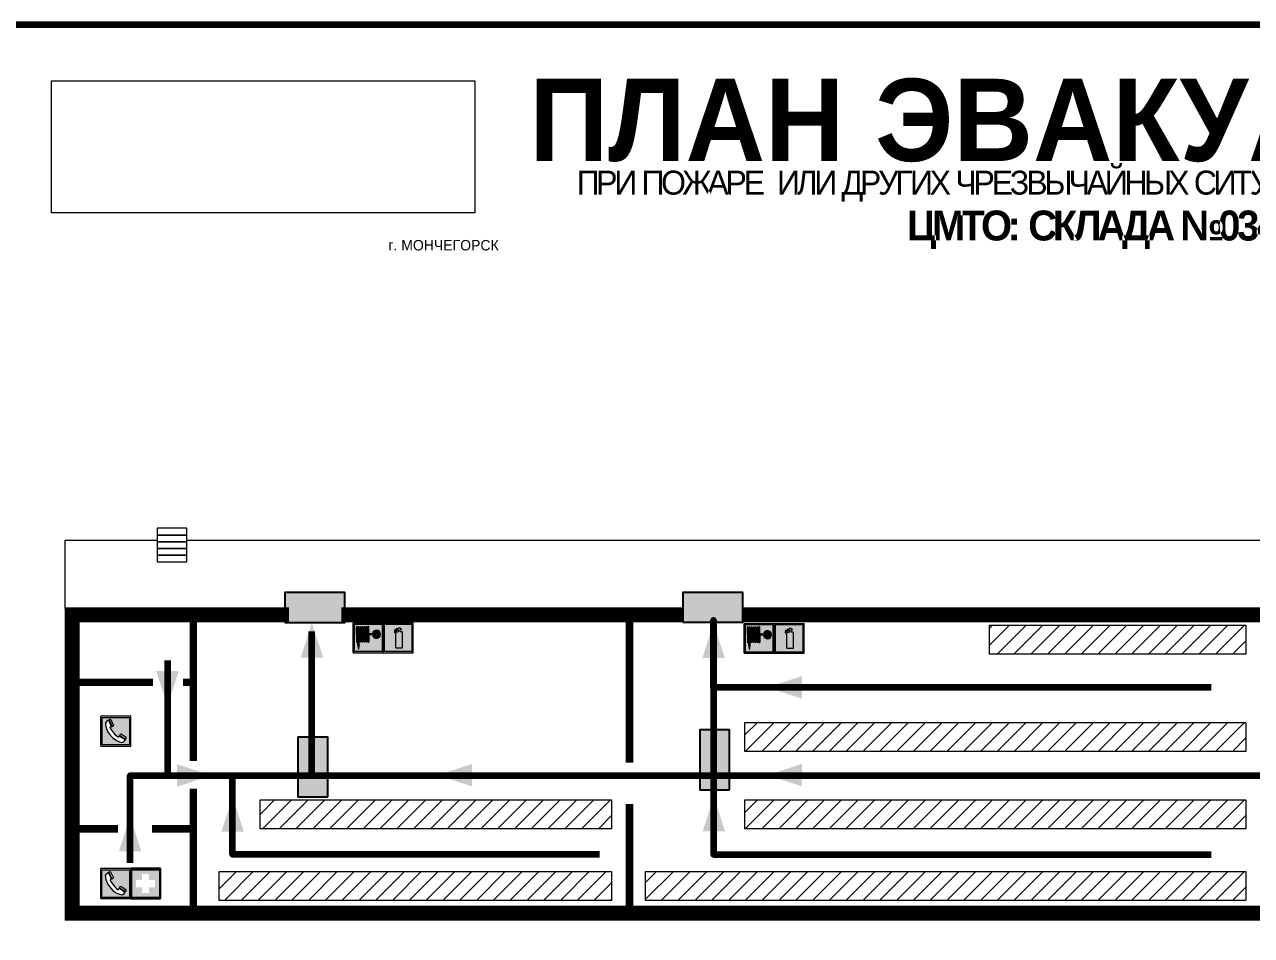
# Model space of a CAD drawing. Header units: millimetres. Extents: x 13810 to 67229, y 12374 to 21950.
# Drawn here: x 34926.2 to 35254.1, y 18844.5 to 19088 of the extents above; entities that cross this region are included whole.
import ezdxf

# ---------------------------------------------------------------- set-up
doc = ezdxf.new("R2010")
doc.units = ezdxf.units.MM
doc.layers.add('План_Штампы', color=7, linetype='Continuous')
doc.styles.add('обычный', font='arial.ttf')
picture_1 = doc.add_image_def('image1.jpg', size_in_pixel=(337, 105))
pattern_1 = [(45, (3841.3388, 14494.718), (-2.24506403, 2.24506403), [])]

# ---------------------------------------------------------------- blocks, each defined once
blk = doc.blocks.new('A$C7B4425F7')
at = {"true_color": 0xffffff}
blk.add_hatch(color=7, dxfattribs=at).paths.add_polyline_path([(0, 0), (-16, 0), (-16, -8), (0, -8)])
h = blk.add_hatch(color=126)
h.paths.add_polyline_path([(-0.2, -0.2), (-15.8, -0.2), (-15.8, -7.8), (-0.2, -7.8)])
h.paths.add_polyline_path([(-11.76, -2.03), (-11.76, -3.66), (-11.17, -3.66, -0.568275), (-11.17, -6.18), (-12.58, -6.18), (-12.58, -2.03)], flags=16)
h.paths.add_polyline_path([(-13.33, -4.12, -0.495768), (-13.59, -6.18), (-15.03, -6.18), (-15.03, -2.03), (-13.59, -2.03, -0.487973)], flags=16)
h.paths.add_polyline_path([(-10.25, -2.03), (-9.48, -2.03), (-9.48, -6.18), (-10.25, -6.18)], flags=16)
h.paths.add_polyline_path([(-13.84, -3.69), (-14.24, -3.69), (-14.24, -3.03), (-13.9, -3.03, -0.692621)], flags=0)
h.paths.add_polyline_path([(-9.15, -2.03), (-8.4, -2.03), (-8.04, -3.07), (-7.68, -2.03), (-6.93, -2.03), (-7.64, -4.1), (-6.93, -6.18), (-7.68, -6.18), (-8.04, -5.14), (-8.4, -6.18), (-9.15, -6.18), (-8.44, -4.1)], flags=16)
h.paths.add_polyline_path([(-11.76, -4.46), (-11.42, -4.46, -0.692621), (-11.36, -5.12), (-11.76, -5.12)], flags=0)
h.paths.add_polyline_path([(-13.9, -5.2), (-14.24, -5.2), (-14.24, -4.55), (-13.84, -4.55, -0.708038)], flags=0)
edge = h.paths.add_edge_path(flags=16)
edge.add_ellipse((-5.51, -4.08), major_axis=(0, 2.05), ratio=0.586184, start_angle=0, end_angle=360)
edge = h.paths.add_edge_path(flags=0)
edge.add_ellipse((-5.51, -4.08), major_axis=(0, 1.14), ratio=0.454828, start_angle=0, end_angle=360)
h.paths.add_polyline_path([(-4.13, -4.96, 0.377264), (-3.48, -4.52, 0.0555), (-3.16, -2.03), (-1.66, -2.03), (-1.66, -4.96), (-0.96, -4.96), (-0.96, -7.01), (-1.75, -7.01), (-1.75, -6.18), (-3.3, -6.18), (-3.3, -7.02), (-4.13, -7.02)], flags=16)
h.paths.add_polyline_path([(-2.73, -2.91), (-2.28, -2.91), (-2.28, -4.96), (-3.05, -4.96, 0.079136)], flags=0)
at = {"color": 126}
blk.add_lwpolyline([(-16, -8), (0, -8), (0, 0), (-16, 0)], close=True, dxfattribs=at)
blk = doc.blocks.new('A$C32E8229D')
at = {"true_color": 0xffffff}
blk.add_hatch(color=7, dxfattribs=at).paths.add_polyline_path([(0, 0), (0, -8), (16, -8), (16, 0)])
h = blk.add_hatch(color=126)
h.paths.add_polyline_path([(0.2, -0.2), (15.8, -0.2), (15.8, -7.8), (0.2, -7.8)])
h.paths.add_polyline_path([(13.49, -2.05), (12.08, -2.05), (11.37, -2.63, 0.162397), (11.29, -2.84), (11.29, -3.63), (10.35, -3.63), (10.35, -4.05), (11.68, -4.05), (11.68, -3.48), (12.26, -4.28), (11.29, -5.1), (11.29, -6.78), (11.85, -6.78), (11.85, -5.44), (12.8, -4.64), (12.8, -5.94), (14.46, -5.94), (14.46, -5.39), (13.45, -5.39), (13.45, -3.97), (12.46, -2.59), (13.15, -2.59), (13.69, -3.34), (14.18, -3)], flags=16)
h.paths.add_polyline_path([(10.74, -1.82, 1), (11.8, -1.82, 1)], flags=16)
h.paths.add_polyline_path([(9.39, -3.59), (5.99, -3.59), (6.56, -3.03), (5.91, -3.03), (5.1, -3.83), (5.91, -4.64), (6.56, -4.64), (5.99, -4.09), (9.39, -4.09)], flags=16)
h.paths.add_polyline_path([(4.29, -1.08), (1.72, -1.08), (1.72, -6.6), (4.29, -6.6)], flags=16)
at = {"color": 126}
blk.add_lwpolyline([(16, -8), (0, -8), (0, 0), (16, 0)], close=True, dxfattribs=at)
blk = doc.blocks.new('A$C37112FD5')
at = {"true_color": 0xf5f5ff}
h = blk.add_hatch(color=7, dxfattribs=at)
h.dxf.hatch_style = 1
h.paths.add_polyline_path([(12.8, -7.4), (0, -7.4), (0, -20.2), (12.8, -20.2)])
h.paths.add_polyline_path([(12.29, -7.91), (12.29, -19.69), (0.51, -19.69), (0.51, -7.91)], flags=16)
h.paths.add_polyline_path([(4.98, -9.04, -0.42597), (5.17, -9.22), (5.17, -12.25), (5.17, -15.29, -0.432244), (4.98, -15.47), (4.83, -15.47, -0.42597), (4.64, -15.29), (4.64, -12.25), (4.64, -9.22, -0.432244), (4.83, -9.04)], flags=0)
h.paths.add_polyline_path([(4.28, -9.22), (4.28, -12.25), (4.28, -15.29, -0.432244), (4.09, -15.47), (3.94, -15.47, -0.42597), (3.75, -15.29), (3.75, -12.25), (3.75, -9.22, -0.432244), (3.94, -9.04), (4.09, -9.04, -0.42597)], flags=0)
h.paths.add_polyline_path([(5.72, -9.04), (5.87, -9.04, -0.42597), (6.06, -9.22), (6.06, -12.25), (6.06, -15.29, -0.432244), (5.87, -15.47), (5.72, -15.47, -0.42597), (5.53, -15.29), (5.53, -12.25), (5.53, -9.22, -0.432244)], flags=0)
h.paths.add_polyline_path([(6.42, -8.9), (6.5, -8.9, -0.42597), (6.69, -9.08), (6.69, -12.03), (8.21, -12.03, -15.824349), (8.21, -12.47), (6.69, -12.47), (6.69, -15.42, -0.432244), (6.5, -15.6), (6.42, -15.6)], flags=0)
h.paths.add_polyline_path([(3.39, -9.22), (3.39, -12.25), (3.39, -15.29, -0.432244), (3.2, -15.47), (3.05, -15.47, -0.42597), (2.85, -15.29), (2.85, -12.25), (2.85, -9.22, -0.432244), (3.05, -9.04), (3.2, -9.04, -0.42597)], flags=0)
h.paths.add_polyline_path([(2.5, -9.22), (2.5, -16.71), (1.96, -16.71), (1.96, -9.22, -0.432244), (2.15, -9.04), (2.31, -9.04, -0.42597)], flags=0)
h.paths.add_polyline_path([(1.61, -8.9), (1.61, -15.6), (1.57, -15.6, -0.42597), (1.37, -15.42), (1.37, -12.03), (1.37, -9.09, -0.432244), (1.57, -8.9)], flags=0)
h.paths.add_polyline_path([(9.76, -10.81), (9.76, -12.03), (8.49, -12.03, -0.336371)], flags=0)
h.paths.add_polyline_path([(8.49, -12.47), (9.76, -12.47), (9.76, -13.7, -0.336371)], flags=0)
h.paths.add_polyline_path([(10.11, -10.81, -0.336371), (11.38, -12.03), (10.11, -12.03)], flags=0)
h.paths.add_polyline_path([(10.11, -12.47), (11.38, -12.47, -0.336371), (10.11, -13.7)], flags=0)
h.paths.add_polyline_path([(2.5, -16.84), (2.5, -17.05), (1.97, -17.05), (1.97, -16.84)], flags=0)
h.paths.add_polyline_path([(2.5, -17.24, -0.033778), (2.24, -18.6, -0.033778), (1.97, -17.24)], flags=0)
h = blk.add_hatch(color=242)
h.dxf.hatch_style = 1
h.paths.add_polyline_path([(12.29, -7.91), (0.51, -7.91), (0.51, -19.69), (12.29, -19.69)])
h.paths.add_polyline_path([(6.42, -15.6), (6.42, -8.9), (6.5, -8.9, -0.42597), (6.69, -9.08), (6.69, -12.03), (8.21, -12.03, -15.824349), (8.21, -12.47), (6.69, -12.47), (6.69, -15.42, -0.432244), (6.5, -15.6)], flags=16)
h.paths.add_polyline_path([(5.87, -15.47), (5.72, -15.47, -0.42597), (5.53, -15.29), (5.53, -12.25), (5.53, -9.22, -0.432244), (5.72, -9.04), (5.87, -9.04, -0.42597), (6.06, -9.22), (6.06, -12.25), (6.06, -15.29, -0.432244)], flags=16)
h.paths.add_polyline_path([(4.98, -15.47), (4.83, -15.47, -0.42597), (4.64, -15.29), (4.64, -12.25), (4.64, -9.22, -0.432244), (4.83, -9.04), (4.98, -9.04, -0.42597), (5.17, -9.22), (5.17, -12.25), (5.17, -15.29, -0.432244)], flags=16)
h.paths.add_polyline_path([(4.09, -15.47), (3.94, -15.47, -0.42597), (3.75, -15.29), (3.75, -12.25), (3.75, -9.22, -0.432244), (3.94, -9.04), (4.09, -9.04, -0.42597), (4.28, -9.22), (4.28, -12.25), (4.28, -15.29, -0.432244)], flags=16)
h.paths.add_polyline_path([(3.2, -15.47), (3.05, -15.47, -0.42597), (2.85, -15.29), (2.85, -12.25), (2.85, -9.22, -0.432244), (3.05, -9.04), (3.2, -9.04, -0.42597), (3.39, -9.22), (3.39, -12.25), (3.39, -15.29, -0.432244)], flags=16)
h.paths.add_polyline_path([(2.5, -17.05), (1.97, -17.05), (1.97, -16.84), (2.5, -16.84)], flags=16)
h.paths.add_polyline_path([(2.5, -17.24, -0.033778), (2.24, -18.6, -0.033778), (1.97, -17.24)], flags=16)
h.paths.add_polyline_path([(2.5, -16.71), (1.96, -16.71), (1.96, -9.22, -0.432244), (2.15, -9.04), (2.31, -9.04, -0.42597), (2.5, -9.22)], flags=16)
h.paths.add_polyline_path([(1.61, -15.6), (1.57, -15.6, -0.42597), (1.37, -15.42), (1.37, -12.03), (1.37, -9.09, -0.432244), (1.57, -8.9), (1.61, -8.9)], flags=16)
h.paths.add_polyline_path([(8.49, -12.47), (9.76, -12.47), (9.76, -13.7, -0.336371)], flags=0)
h.paths.add_polyline_path([(10.11, -13.7), (10.11, -12.47), (11.38, -12.47, -0.336371)], flags=0)
h.paths.add_polyline_path([(8.49, -12.03, -0.336371), (9.76, -10.81), (9.76, -12.03)], flags=0)
h.paths.add_polyline_path([(10.11, -12.03), (10.11, -10.81, -0.336371), (11.38, -12.03)], flags=0)
h = blk.add_hatch(color=7, dxfattribs=at)
h.dxf.hatch_style = 1
h.paths.add_polyline_path([(1.61, -8.9), (1.57, -8.9, 0.432244), (1.37, -9.09), (1.37, -12.03), (1.37, -15.42, 0.42597), (1.57, -15.6), (1.61, -15.6)])
h.paths.add_polyline_path([(2.5, -9.22, 0.42597), (2.31, -9.04), (2.15, -9.04, 0.432244), (1.96, -9.22), (1.96, -16.71), (2.5, -16.71)])
h.paths.add_polyline_path([(2.5, -16.84), (1.97, -16.84), (1.97, -17.05), (2.5, -17.05)])
h.paths.add_polyline_path([(2.5, -17.24), (1.97, -17.24, 0.033778), (2.24, -18.6, 0.033778)])
h.paths.add_polyline_path([(3.39, -12.25), (3.39, -9.22, 0.42597), (3.2, -9.04), (3.05, -9.04, 0.432244), (2.85, -9.22), (2.85, -12.25), (2.85, -15.29, 0.42597), (3.05, -15.47), (3.2, -15.47, 0.432244), (3.39, -15.29)])
h.paths.add_polyline_path([(4.28, -12.25), (4.28, -9.22, 0.42597), (4.09, -9.04), (3.94, -9.04, 0.432244), (3.75, -9.22), (3.75, -12.25), (3.75, -15.29, 0.42597), (3.94, -15.47), (4.09, -15.47, 0.432244), (4.28, -15.29)])
h.paths.add_polyline_path([(5.17, -12.25), (5.17, -9.22, 0.42597), (4.98, -9.04), (4.83, -9.04, 0.432244), (4.64, -9.22), (4.64, -12.25), (4.64, -15.29, 0.42597), (4.83, -15.47), (4.98, -15.47, 0.432244), (5.17, -15.29)])
h.paths.add_polyline_path([(6.06, -12.25), (6.06, -9.22, 0.42597), (5.87, -9.04), (5.72, -9.04, 0.432244), (5.53, -9.22), (5.53, -12.25), (5.53, -15.29, 0.42597), (5.72, -15.47), (5.87, -15.47, 0.432244), (6.06, -15.29)])
h.paths.add_polyline_path([(6.69, -12.47), (8.21, -12.47, 15.824349), (8.21, -12.03), (6.69, -12.03), (6.69, -9.08, 0.42597), (6.5, -8.9), (6.42, -8.9), (6.42, -15.6), (6.5, -15.6, 0.432244), (6.69, -15.42)])
h.paths.add_polyline_path([(8.49, -12.47), (9.76, -12.47), (9.76, -13.7, -0.336371)], flags=16)
h.paths.add_polyline_path([(8.49, -12.03, -0.336371), (9.76, -10.81), (9.76, -12.03)], flags=16)
h.paths.add_polyline_path([(10.11, -12.47), (11.38, -12.47, -0.336371), (10.11, -13.7)], flags=16)
h.paths.add_polyline_path([(10.11, -12.03), (10.11, -10.81, -0.336371), (11.38, -12.03)], flags=16)
h = blk.add_hatch(color=242)
h.dxf.hatch_style = 1
h.paths.add_polyline_path([(9.76, -10.81, 0.336371), (8.49, -12.03), (9.76, -12.03)])
h.paths.add_polyline_path([(10.11, -10.81), (10.11, -12.03), (11.38, -12.03, 0.336371)])
h.paths.add_polyline_path([(11.38, -12.47), (10.11, -12.47), (10.11, -13.7, 0.336371)])
h.paths.add_polyline_path([(9.76, -12.47), (8.49, -12.47, 0.336371), (9.76, -13.7)])
at = {"color": 242, "lineweight": 5}
for p, q in [((0, -20.2), (0, -7.4)), ((0, -7.4), (12.8, -7.4)), ((1.37, -12.03), (1.37, -9.08)), ((1.57, -8.9), (1.61, -8.9)), ((1.61, -8.9), (1.61, -15.6)), ((1.96, -16.71), (1.96, -9.22)), ((2.15, -9.04), (2.31, -9.04)), ((2.5, -16.71), (2.5, -9.22)), ((2.85, -12.25), (2.85, -9.22)), ((3.05, -9.04), (3.2, -9.04)), ((3.39, -12.25), (3.39, -9.22)), ((3.75, -12.25), (3.75, -9.22)), ((3.94, -9.04), (4.09, -9.04)), ((4.28, -12.25), (4.28, -9.22)), ((4.64, -12.25), (4.64, -9.22)), ((4.83, -9.04), (4.98, -9.04)), ((5.17, -12.25), (5.17, -9.22)), ((5.53, -12.25), (5.53, -9.22)), ((5.72, -9.04), (5.87, -9.04)), ((6.06, -12.25), (6.06, -9.22)), ((6.42, -8.9), (6.42, -15.6)), ((6.5, -8.9), (6.42, -8.9)), ((6.69, -12.03), (6.69, -9.08)), ((12.8, -20.2), (12.8, -7.4)), ((1.37, -12.03), (1.37, -15.42)), ((1.57, -15.6), (1.61, -15.6)), ((2.85, -12.25), (2.85, -15.29)), ((3.05, -15.47), (3.2, -15.47)), ((3.39, -12.25), (3.39, -15.29)), ((3.75, -12.25), (3.75, -15.29)), ((3.94, -15.47), (4.09, -15.47)), ((4.28, -12.25), (4.28, -15.29)), ((4.64, -12.25), (4.64, -15.29)), ((4.83, -15.47), (4.98, -15.47)), ((5.17, -12.25), (5.17, -15.29)), ((5.53, -12.25), (5.53, -15.29)), ((5.72, -15.47), (5.87, -15.47)), ((6.06, -12.25), (6.06, -15.29)), ((6.42, -15.6), (6.5, -15.6)), ((8.21, -12.03), (6.69, -12.03)), ((8.21, -12.47), (6.69, -12.47)), ((6.69, -12.47), (6.69, -15.42)), ((9.76, -12.03), (8.49, -12.03)), ((9.76, -12.47), (8.49, -12.47)), ((9.76, -10.81), (9.76, -12.03)), ((9.76, -12.47), (9.76, -13.7)), ((10.11, -10.81), (10.11, -12.03)), ((11.38, -12.03), (10.11, -12.03)), ((11.38, -12.47), (10.11, -12.47)), ((10.11, -12.47), (10.11, -13.7)), ((0, -20.2), (12.8, -20.2)), ((1.96, -16.71), (2.5, -16.71)), ((1.97, -16.84), (2.5, -16.84)), ((1.97, -17.05), (1.97, -16.84)), ((2.5, -17.05), (1.97, -17.05)), ((1.97, -17.24), (2.5, -17.24)), ((2.5, -16.84), (2.5, -17.05))]:
    blk.add_line(p, q, dxfattribs=at)
blk.add_lwpolyline([(0.51, -7.91), (12.29, -7.91), (12.29, -19.69), (0.51, -19.69)], close=True, dxfattribs=at)
for centre, radius, start, end in [((1.56, -9.09), 0.182, 87.1027, 180.6071), ((2.15, -9.22), 0.182, 87.1027, 180.6071), ((2.32, -9.22), 0.182, 359.3929, 92.8973), ((3.04, -9.22), 0.182, 87.1027, 180.6071), ((3.21, -9.22), 0.182, 359.3929, 92.8973), ((3.93, -9.22), 0.182, 87.1027, 180.6071), ((4.1, -9.22), 0.182, 359.3929, 92.8973), ((4.82, -9.22), 0.182, 87.1027, 180.6071), ((4.99, -9.22), 0.182, 359.3929, 92.8973), ((5.71, -9.22), 0.182, 87.1027, 180.6071), ((5.88, -9.22), 0.182, 359.3929, 92.8973), ((6.51, -9.09), 0.182, 359.3929, 92.8973), ((1.56, -15.42), 0.182, 179.3929, 272.8973), ((3.04, -15.29), 0.182, 179.3929, 272.8973), ((3.21, -15.29), 0.182, 267.1027, 0.6071), ((3.93, -15.29), 0.182, 179.3929, 272.8973), ((4.1, -15.29), 0.182, 267.1027, 0.6071), ((4.82, -15.29), 0.182, 179.3929, 272.8973), ((4.99, -15.29), 0.182, 267.1027, 0.6071), ((5.71, -15.29), 0.182, 179.3929, 272.8973), ((5.88, -15.29), 0.182, 267.1027, 0.6071), ((6.51, -15.42), 0.182, 267.1027, 0.6071), ((9.93, -12.25), 1.74, 187.2319, 172.7681), ((9.93, -12.25), 1.46, 96.9927, 171.3585), ((9.93, -12.25), 1.46, 188.6415, 263.0073), ((9.93, -12.25), 1.46, 8.6415, 83.0073), ((9.93, -12.25), 1.46, 276.9927, 351.3585), ((12.17, -15.98), 10.27, 187.041, 194.7793), ((-7.7, -15.98), 10.27, 345.2207, 352.959)]:
    blk.add_arc(centre, radius, start, end, dxfattribs=at)
blk = doc.blocks.new('A$C3AD82952')
at = {"true_color": 0xf5f5ff}
h = blk.add_hatch(color=7, dxfattribs=at)
h.dxf.hatch_style = 1
h.paths.add_polyline_path([(8.21, 8.73, 0.414214), (7.89, 9.05), (7.22, 9.05), (7.22, 9.92), (7.59, 9.92, 1), (7.57, 10.36), (7.22, 10.36), (7.22, 10.6), (6.43, 10.6), (6.43, 10.36), (6.01, 10.36), (4.74, 9.59), (4.74, 8.69), (4.98, 8.73), (4.98, 9.26), (6.12, 9.91), (6.43, 9.91), (6.43, 9.05), (5.76, 9.05, 0.414214), (5.44, 8.73), (5.44, 2.2), (8.21, 2.2)], flags=0)
h.paths.add_polyline_path([(12.8, 12.8), (0, 12.8), (0, 0), (12.8, 0)])
h.paths.add_polyline_path([(0.51, 12.29), (12.29, 12.29), (12.29, 0.51), (0.51, 0.51)], flags=16)
h.paths.add_polyline_path([(4.74, 9.59), (6.01, 10.36), (6.43, 10.36), (6.43, 10.6), (7.22, 10.6), (7.22, 10.36), (7.59, 10.36, -0.94586), (7.59, 9.92), (7.22, 9.92), (7.22, 9.05), (7.89, 9.05, -0.414214), (8.21, 8.73), (8.21, 2.2), (5.44, 2.2), (5.44, 8.73, -0.414214), (5.76, 9.05), (6.43, 9.05), (6.43, 9.91), (6.12, 9.91), (4.98, 9.26), (4.98, 8.73), (4.74, 8.69)], flags=0)
h = blk.add_hatch(color=242)
h.dxf.hatch_style = 1
h.paths.add_polyline_path([(12.29, 12.29), (0.51, 12.29), (0.51, 0.51), (12.29, 0.51)])
h.paths.add_polyline_path([(4.74, 8.69), (4.74, 9.59), (6.01, 10.36), (6.43, 10.36), (6.43, 10.6), (7.22, 10.6), (7.22, 10.36), (7.59, 10.36, -0.94586), (7.59, 9.92), (7.22, 9.92), (7.22, 9.05), (7.89, 9.05, -0.414214), (8.21, 8.73), (8.21, 2.2), (5.44, 2.2), (5.44, 8.73, -0.414214), (5.76, 9.05), (6.43, 9.05), (6.43, 9.91), (6.12, 9.91), (4.98, 9.26), (4.98, 8.73)], flags=16)
h = blk.add_hatch(color=7, dxfattribs=at)
h.dxf.hatch_style = 1
h.paths.add_polyline_path([(8.21, 8.73, 0.414214), (7.89, 9.05), (7.22, 9.05), (7.22, 9.92), (7.59, 9.92, 1), (7.57, 10.36), (7.22, 10.36), (7.22, 10.6), (6.43, 10.6), (6.43, 10.36), (6.01, 10.36), (4.74, 9.59), (4.74, 8.69), (4.98, 8.73), (4.98, 9.26), (6.12, 9.91), (6.43, 9.91), (6.43, 9.05), (5.76, 9.05, 0.414214), (5.44, 8.73), (5.44, 2.2), (8.21, 2.2)])
at = {"color": 242, "lineweight": 5}
for p, q in [((0, 0), (0, 12.8)), ((0, 12.8), (12.8, 12.8)), ((7.22, 10.6), (6.43, 10.6)), ((6.43, 10.6), (6.43, 10.36)), ((7.22, 10.36), (7.22, 10.6)), ((12.8, 0), (12.8, 12.8)), ((6.01, 10.36), (4.74, 9.59)), ((4.74, 9.59), (4.74, 8.69)), ((4.74, 8.69), (4.98, 8.73)), ((4.98, 9.26), (6.12, 9.91)), ((4.98, 8.73), (4.98, 9.26)), ((5.44, 2.2), (5.44, 8.73)), ((5.76, 9.05), (6.43, 9.05)), ((6.01, 10.36), (6.43, 10.36)), ((6.12, 9.91), (6.43, 9.91)), ((6.43, 9.91), (6.43, 9.05)), ((7.59, 10.36), (7.22, 10.36)), ((7.22, 9.05), (7.22, 9.92)), ((7.59, 9.92), (7.22, 9.92)), ((7.89, 9.05), (7.22, 9.05)), ((8.21, 2.2), (8.21, 8.73)), ((0, 0), (12.8, 0)), ((5.44, 2.2), (8.21, 2.2))]:
    blk.add_line(p, q, dxfattribs=at)
blk.add_lwpolyline([(0.51, 12.29), (12.29, 12.29), (12.29, 0.51), (0.51, 0.51)], close=True, dxfattribs=at)
for centre, radius, start, end in [((5.76, 8.73), 0.32, 90, 180), ((7.58, 10.14), 0.223, 273.1875, 86.8125), ((7.89, 8.73), 0.32, 0, 90)]:
    blk.add_arc(centre, radius, start, end, dxfattribs=at)
blk = doc.blocks.new('A$C456E1F9C')
at = {"lineweight": 5}
h = blk.add_hatch(color=242, dxfattribs=at)
h.paths.add_polyline_path([(0.51, -1.47), (0.51, -13.26), (12.29, -13.26), (12.29, -1.47)])
h.paths.add_polyline_path([(5.42, -4.95, -0.254479), (4.78, -5.4), (3.52, -2.53, -0.209735), (4.23, -2.4)], flags=16)
h.paths.add_polyline_path([(8.53, -8.6), (10.87, -10.17), (10.54, -10.76), (8.03, -9.13, -0.192251)], flags=16)
h.paths.add_polyline_path([(4.61, -5.49, 0.005518), (3.87, -5.72, 0.128647), (7.49, -10.01, 0.00809), (7.83, -9.33), (10.47, -10.97, -0.16736), (8.99, -12.25, -0.327862), (1.95, -3.95, -0.166952), (3.36, -2.62)], flags=16)
at = {"color": 242, "lineweight": 5}
for p, q in [((0, -13.77), (0, -0.97)), ((12.8, -0.97), (0, -0.97)), ((4.61, -5.49), (3.36, -2.62)), ((3.52, -2.53), (4.78, -5.4)), ((4.23, -2.4), (5.42, -4.95)), ((12.8, -13.77), (12.8, -0.97)), ((7.83, -9.33), (10.47, -10.97)), ((8.03, -9.13), (10.54, -10.76)), ((10.81, -10.12), (8.53, -8.6)), ((10.54, -10.76), (10.8, -10.3)), ((10.8, -10.3), (10.81, -10.12)), ((0, -13.77), (12.8, -13.77))]:
    blk.add_line(p, q, dxfattribs=at)
blk.add_lwpolyline([(0.51, -1.47), (12.29, -1.47), (12.29, -13.26), (0.51, -13.26)], close=True, dxfattribs=at)
for centre, radius, start, end in [((4.59, -5.34), 2.99, 114.2845, 152.1974), ((11.12, -3.31), 9.19, 183.9915, 256.6009), ((4.02, -3.27), 0.891, 76.3284, 123.7092), ((4.68, -4.59), 0.824, 276.9621, 334.0723), ((14.98, -39.1), 35.17, 107.1487, 108.4135), ((13.86, -0.94), 11.08, 205.5536, 234.8762), ((-13.31, 0.8), 23.44, 332.5487, 334.4027), ((8.94, -9.5), 0.989, 114.4092, 157.9388), ((7.87, -9.46), 3, 291.9291, 329.9329)]:
    blk.add_arc(centre, radius, start, end, dxfattribs=at)
blk = doc.blocks.new('A$C18900ED3')
h = blk.add_hatch(color=126)
h.paths.add_polyline_path([(-0.18, -0.18), (-7.02, -0.18), (-7.02, -7.02), (-0.18, -7.02)])
h.paths.add_polyline_path([(-5.89, -4.46), (-5.89, -2.77), (-4.46, -2.77), (-4.46, -1.31), (-2.77, -1.31), (-2.77, -2.77), (-1.33, -2.77), (-1.33, -4.46), (-2.77, -4.46), (-2.77, -5.89), (-4.46, -5.89), (-4.46, -4.46)], flags=16)
at = {"color": 126}
for p, q in [((-7.2, 0), (-7.2, -7.2)), ((0, 0), (-7.2, 0)), ((0, -7.2), (0, 0)), ((-7.02, -7.02), (-7.02, -0.18)), ((-7.02, -0.18), (-0.18, -0.18)), ((-0.18, -0.18), (-0.18, -7.02)), ((-7.2, -7.2), (0, -7.2)), ((-0.18, -7.02), (-7.02, -7.02))]:
    blk.add_line(p, q, dxfattribs=at)

msp = doc.modelspace()

# ---------------------------------------------------------------- hatches: boundary and pattern name
at = {"lineweight": 0}
h = msp.add_hatch(dxfattribs=at)
h.set_pattern_fill('ANSI31', color=256)
h.set_pattern_definition([(45, (3841.3388, 14560.5442), (-2.24506403, 2.24506403), [])])
h.paths.add_polyline_path([(35184.03, 18927.38), (35184.03, 18919.63), (35252.55, 18919.63), (35252.55, 18927.38)])
h = msp.add_hatch(dxfattribs=at)
h.set_pattern_fill('ANSI31', color=256)
h.set_pattern_definition([(45, (3841.3388, 14534.5858), (-2.24506403, 2.24506403), [])])
h.paths.add_polyline_path([(35118.68, 18901.42), (35118.68, 18893.68), (35252.55, 18893.68), (35252.55, 18901.42)])
h = msp.add_hatch(dxfattribs=at)
h.set_pattern_fill('ANSI31', color=256)
h.set_pattern_definition(pattern_1)
h.paths.add_polyline_path([(35083.06, 18872.95), (35083.06, 18880.7), (34989.12, 18880.7), (34989.12, 18872.95)])
h.paths.add_polyline_path([(34978.2, 18861.55), (34978.2, 18853.81), (35083.06, 18853.81), (35083.06, 18861.55)])
h = msp.add_hatch(dxfattribs=at)
h.set_pattern_fill('ANSI31', color=256)
h.set_pattern_definition([(45, (3841.3388, 14513.8607), (-2.24506403, 2.24506403), [])])
h.paths.add_polyline_path([(35118.68, 18880.7), (35118.68, 18872.95), (35252.55, 18872.95), (35252.55, 18880.7)])
h = msp.add_hatch(dxfattribs=at)
h.set_pattern_fill('ANSI31', color=256)
h.set_pattern_definition(pattern_1)
h.paths.add_polyline_path([(35092.14, 18861.55), (35092.14, 18853.81), (35252.55, 18853.81), (35252.55, 18861.55)])

# ---------------------------------------------------------------- linework, layer by layer
at = {"color": 2, "lineweight": 100}
msp.add_lwpolyline([(34908.39, 19088), (35508.39, 19088), (35508.39, 18693), (34908.39, 18693)], close=True, dxfattribs=at)
at = {"lineweight": 0}
for points in [[(34961.56, 18951.51), (34969.5, 18951.51), (34969.5, 18953.31), (34961.56, 18953.31)], [(34961.56, 18949.72), (34969.5, 18949.72), (34969.5, 18951.51), (34961.56, 18951.51)], [(34961.56, 18947.92), (34969.5, 18947.92), (34969.5, 18949.72), (34961.56, 18949.72)], [(34961.56, 18946.13), (34969.5, 18946.13), (34969.5, 18947.92), (34961.56, 18947.92)], [(34961.56, 18944.34), (34969.5, 18944.34), (34969.5, 18946.13), (34961.56, 18946.13)], [(35184.03, 18927.38), (35252.55, 18927.38), (35252.55, 18919.63), (35184.03, 18919.63)], [(35118.68, 18901.42), (35252.55, 18901.42), (35252.55, 18893.68), (35118.68, 18893.68)], [(34989.12, 18880.7), (35083.06, 18880.7), (35083.06, 18872.95), (34989.12, 18872.95)], [(35118.68, 18880.7), (35252.55, 18880.7), (35252.55, 18872.95), (35118.68, 18872.95)], [(34978.2, 18861.55), (35083.06, 18861.55), (35083.06, 18853.81), (34978.2, 18853.81)], [(35092.14, 18861.55), (35252.55, 18861.55), (35252.55, 18853.81), (35092.14, 18853.81)]]:
    msp.add_lwpolyline(points, close=True, dxfattribs=at)
for points in [[(34937.03, 18931.91), (34937.03, 18950.1), (34961.56, 18950.1)], [(34969.5, 18950.1), (35486.61, 18950.1), (35486.61, 18930.55)]]:
    msp.add_lwpolyline(points, dxfattribs=at)
for points, const_width in [([(34938.87, 18920.26), (34938.87, 18920.26), (34938.87, 18850.41), (35484.83, 18850.41), (35484.83, 18930.19), (35335.91, 18930.19)], 4), ([(34996.8, 18930.19), (34938.87, 18930.19)], 4), ([(34938.87, 18904.11), (34938.87, 18930.19), (34945.22, 18930.19)], 4), ([(34971.25, 18930.19), (34971.25, 18891.13)], 2), ([(35102, 18930.19), (35010.83, 18930.19)], 4), ([(35087.84, 18930.19), (35087.84, 18890.67)], 2), ([(35324.34, 18930.19), (35118.33, 18930.19)], 4), ([(34938.87, 18912.15), (34960.49, 18912.15)], 2), ([(34971.25, 18912.15), (34968.51, 18912.15)], 2), ([(34971.25, 18883.72), (34971.25, 18850.41)], 2), ([(35087.84, 18850.41), (35087.84, 18879.63)], 2), ([(34938.87, 18872.97), (34951.17, 18872.97)], 2), ([(34971.25, 18872.97), (34960.25, 18872.97)], 2)]:
    msp.add_lwpolyline(points, dxfattribs=dict(at, const_width=const_width))
at = {"color": 126, "lineweight": 100, "true_color": 0x008754}
for points in [[(35243.29, 18910.72), (35110.3, 18910.72), (35110.3, 18928.73), (35110.3, 18866.14), (35243.29, 18866.14)], [(35002.95, 18887.26), (35002.95, 18925.71)], [(34964.37, 18918), (34964.37, 18887.26)], [(34954.36, 18863.87), (34954.36, 18887.26), (34973.45, 18887.26)], [(34973.45, 18887.26), (35060.33, 18887.26)], [(35079.83, 18866.14), (34981.73, 18866.14), (34981.73, 18887.26)], [(35060.33, 18887.26), (35110.3, 18887.26)], [(35110.3, 18887.26), (35238.96, 18887.26)], [(35238.96, 18887.26), (35273.04, 18887.26)]]:
    msp.add_lwpolyline(points, dxfattribs=at)
at = {"layer": 'План_Штампы', "color": 126, "true_color": 0x008754}
for points in [[(35005.98, 18918.73), (34999.97, 18918.74), (35002.95, 18927.96)], [(35113.32, 18918.65), (35107.32, 18918.67), (35110.29, 18927.89)], [(34961.34, 18915.14), (34967.35, 18915.12), (34964.37, 18905.91)], [(35133.91, 18913.81), (35133.9, 18907.8), (35124.68, 18910.78)], [(34966.89, 18884.22), (34966.91, 18890.23), (34976.13, 18887.25)], [(35045.76, 18890.33), (35045.75, 18884.32), (35036.53, 18887.3)], [(35133.9, 18890.33), (35133.88, 18884.32), (35124.66, 18887.3)], [(34984.77, 18872.19), (34978.76, 18872.2), (34981.74, 18881.42)], [(35113.39, 18872.26), (35107.38, 18872.28), (35110.36, 18881.5)], [(34957.38, 18866.96), (34951.38, 18866.98), (34954.35, 18876.2)]]:
    msp.add_solid(points, dxfattribs=at)

# ---------------------------------------------------------------- block references
for name, p, xscale, yscale, zscale in [('A$C37112FD5', (35014.02, 18932.65), 0.6249984004534781, 0.6249984004534781, 0.6249984004534781), ('A$C3AD82952', (35022.02, 18920.02), 0.625, 0.625, 0.625), ('A$C37112FD5', (35118.5, 18932.53), 0.6249984004534781, 0.6249984004534781, 0.6249984004534781), ('A$C3AD82952', (35126.5, 18919.91), 0.625, 0.625, 0.625), ('A$C456E1F9C', (34946.55, 18903.69), 0.625, 0.625, 0.625), ('A$C456E1F9C', (34946.52, 18862.94), 0.625, 0.625, 0.625), ('A$C18900ED3', (34962.52, 18862.33), 1.111111111007631, 1.111111111007631, 1.111111111007631)]:
    msp.add_blockref(name, p, dxfattribs=dict(xscale=xscale, yscale=yscale, zscale=zscale))
at = {"layer": 'План_Штампы'}
for p in [(35011.71, 18936.17), (35118.11, 18936.19)]:
    msp.add_blockref('A$C7B4425F7', p, dxfattribs=at)
at = {"layer": 'План_Штампы', "color": 126, "true_color": 0x008754, "xscale": -1, "rotation": 90}
for p in [(34999.2, 18897.49), (35106.59, 18899.4)]:
    msp.add_blockref('A$C32E8229D', p, dxfattribs=at)

# ---------------------------------------------------------------- texts
at = {"lineweight": 0, "style": 'обычный'}
for s, insert, char_height, width, attachment_point in [('{\\fProxima Nova Rg|b1|i0|c204|p2;ПЛАН ЭВАКУАЦИИ}', (35061.03, 19073.5), 22, 493.8901, 1), ('\\pi-8.4,l8.4,t8.4;{\\fProxima Nova Rg|b0|i0|c204|p2;г. МОНЧЕГОРСК\\H1.1997x; }', (35038.13, 19028.98), 2.8, 126.6484, 5)]:
    msp.add_mtext(s, dxfattribs=dict(at, insert=insert, char_height=char_height, width=width, attachment_point=attachment_point))
at = {"color": 0, "lineweight": 0, "insert": (35211.17, 19049.11), "char_height": 8, "width": 449.2158, "attachment_point": 5, "style": 'обычный'}
msp.add_mtext('{\\fArial Black|b1|i0|c204|p34;\\H2x;\\T0.85;  \\fArial Narrow|b0|i0|c204|p34;\\H0.8x;\\W0.9;\\P\\fProxima Nova Rg|b0|i0|c204|p2;\\H0.5x;\\W1;\\C256;ПРИ ПОЖАРЕ  ИЛИ ДРУГИХ ЧРЕЗВЫЧАЙНЫХ СИТУАЦИЯХ  ИЗ ПОМЕЩЕНИЙ \\fProxima Nova Rg|b1|i0|c204|p2;\\H1.25x;\\PЦМТО: СКЛАДА №034}', dxfattribs=at)

# ---------------------------------------------------------------- pictures from other files: only their frames are drawn
at = {"color": 7, "lineweight": 0, "true_color": 0xf5f5ff}
image = msp.add_image(picture_1, insert=(34933.35, 19037.67), size_in_units=(113.11, 35.24), dxfattribs=at)
image.dxf.flags = 7

doc.saveas('drawing.dxf')
